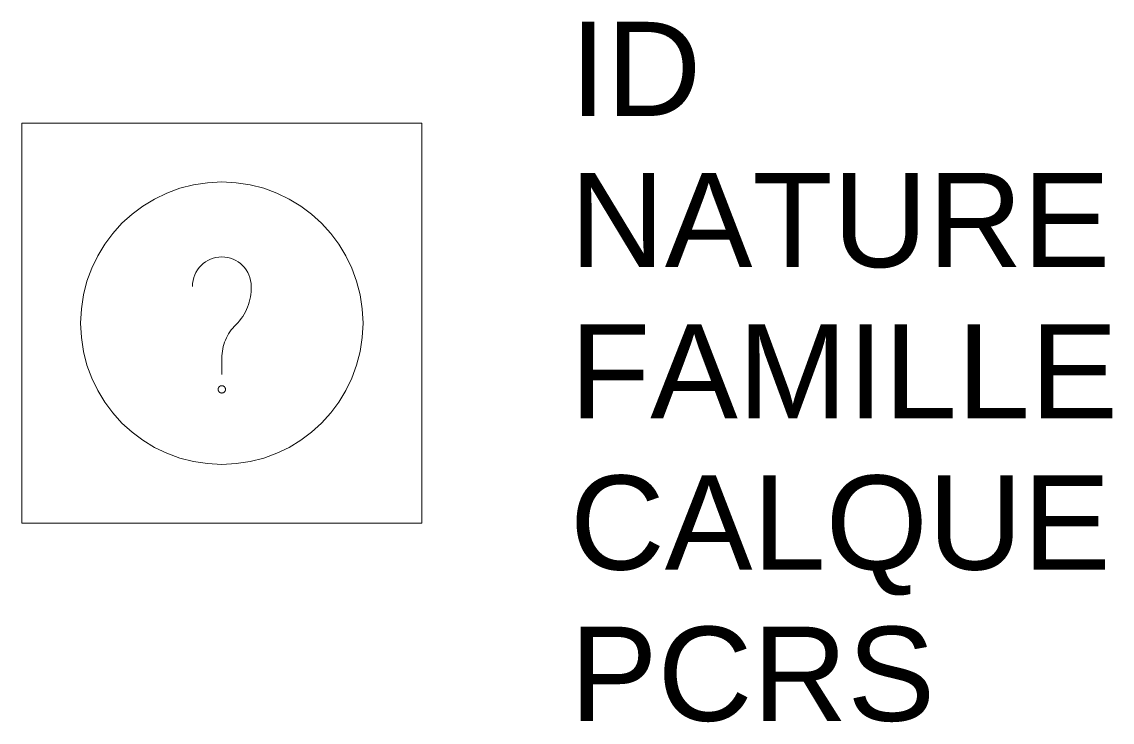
# Model space of a CAD drawing. Header units: metres. Extents: x 0 to 2.32, y -0.42 to 1.07.
import ezdxf

# ---------------------------------------------------------------- set-up
doc = ezdxf.new("R2010")
doc.units = ezdxf.units.M
doc.linetypes.add('Socle_Continu', pattern=[2.5, 2.5, 0])
doc.layers.add('INDET_SCS', color=7, linetype='Socle_Continu', lineweight=13)
doc.styles.get("Standard").update_dxf_attribs({"font": 'arial.ttf'})

msp = doc.modelspace()

# ---------------------------------------------------------------- linework, layer by layer
at = {"layer": 'INDET_SCS', "linetype": 'Socle_Continu'}
msp.add_lwpolyline([(0, 0), (0.85, 0), (0.85, 0.85), (0, 0.85)], close=True, dxfattribs=at)
at = {"layer": 'INDET_SCS', "linetype": 'Socle_Continu', "flags": 128}
msp.add_lwpolyline([(0.3625, 0.5032, -1), (0.4875, 0.5032, -0.209077), (0.4549, 0.4218, 0.201083), (0.425, 0.3505), (0.425, 0.3157)], format="xyb", dxfattribs=at)
at = {"layer": 'INDET_SCS', "linetype": 'Socle_Continu'}
msp.add_lwpolyline([(0.4195, 0.2899, 0.098491), (0.4178, 0.2874, 0.098491), (0.4172, 0.2844, 0.098491), (0.4178, 0.2814, 0.098491), (0.4195, 0.2789, 0.098491), (0.422, 0.2772, 0.098491), (0.425, 0.2766, 0.098491), (0.428, 0.2772, 0.098491), (0.4305, 0.2789, 0.098491), (0.4322, 0.2814, 0.098491), (0.4328, 0.2844, 0.098491), (0.4322, 0.2874, 0.098491), (0.4305, 0.2899, 0.098491), (0.428, 0.2916, 0.098491), (0.425, 0.2922, 0.098491), (0.422, 0.2916, 0.098491)], format="xyb", close=True, dxfattribs=at)
msp.add_circle((0.425, 0.425), 0.3, dxfattribs=at)

# ---------------------------------------------------------------- texts
at = {"layer": 'INDET_SCS', "linetype": 'Socle_Continu', "flags": 9}
for tag, p, s in [('ID', (1.1645, 0.8653), 'KP_0763'), ('NATURE', (1.1645, 0.544), 'Tampon carré'), ('FAMILLE', (1.1645, 0.2227), 'Indéterminé'), ('CALQUE', (1.1645, -0.0986), 'INDET_SCS'), ('PCRS', (1.1645, -0.4199), 'AffleurantSymbole')]:
    msp.add_attdef(tag, p, s, height=0.2, dxfattribs=at)

doc.saveas('drawing.dxf')
